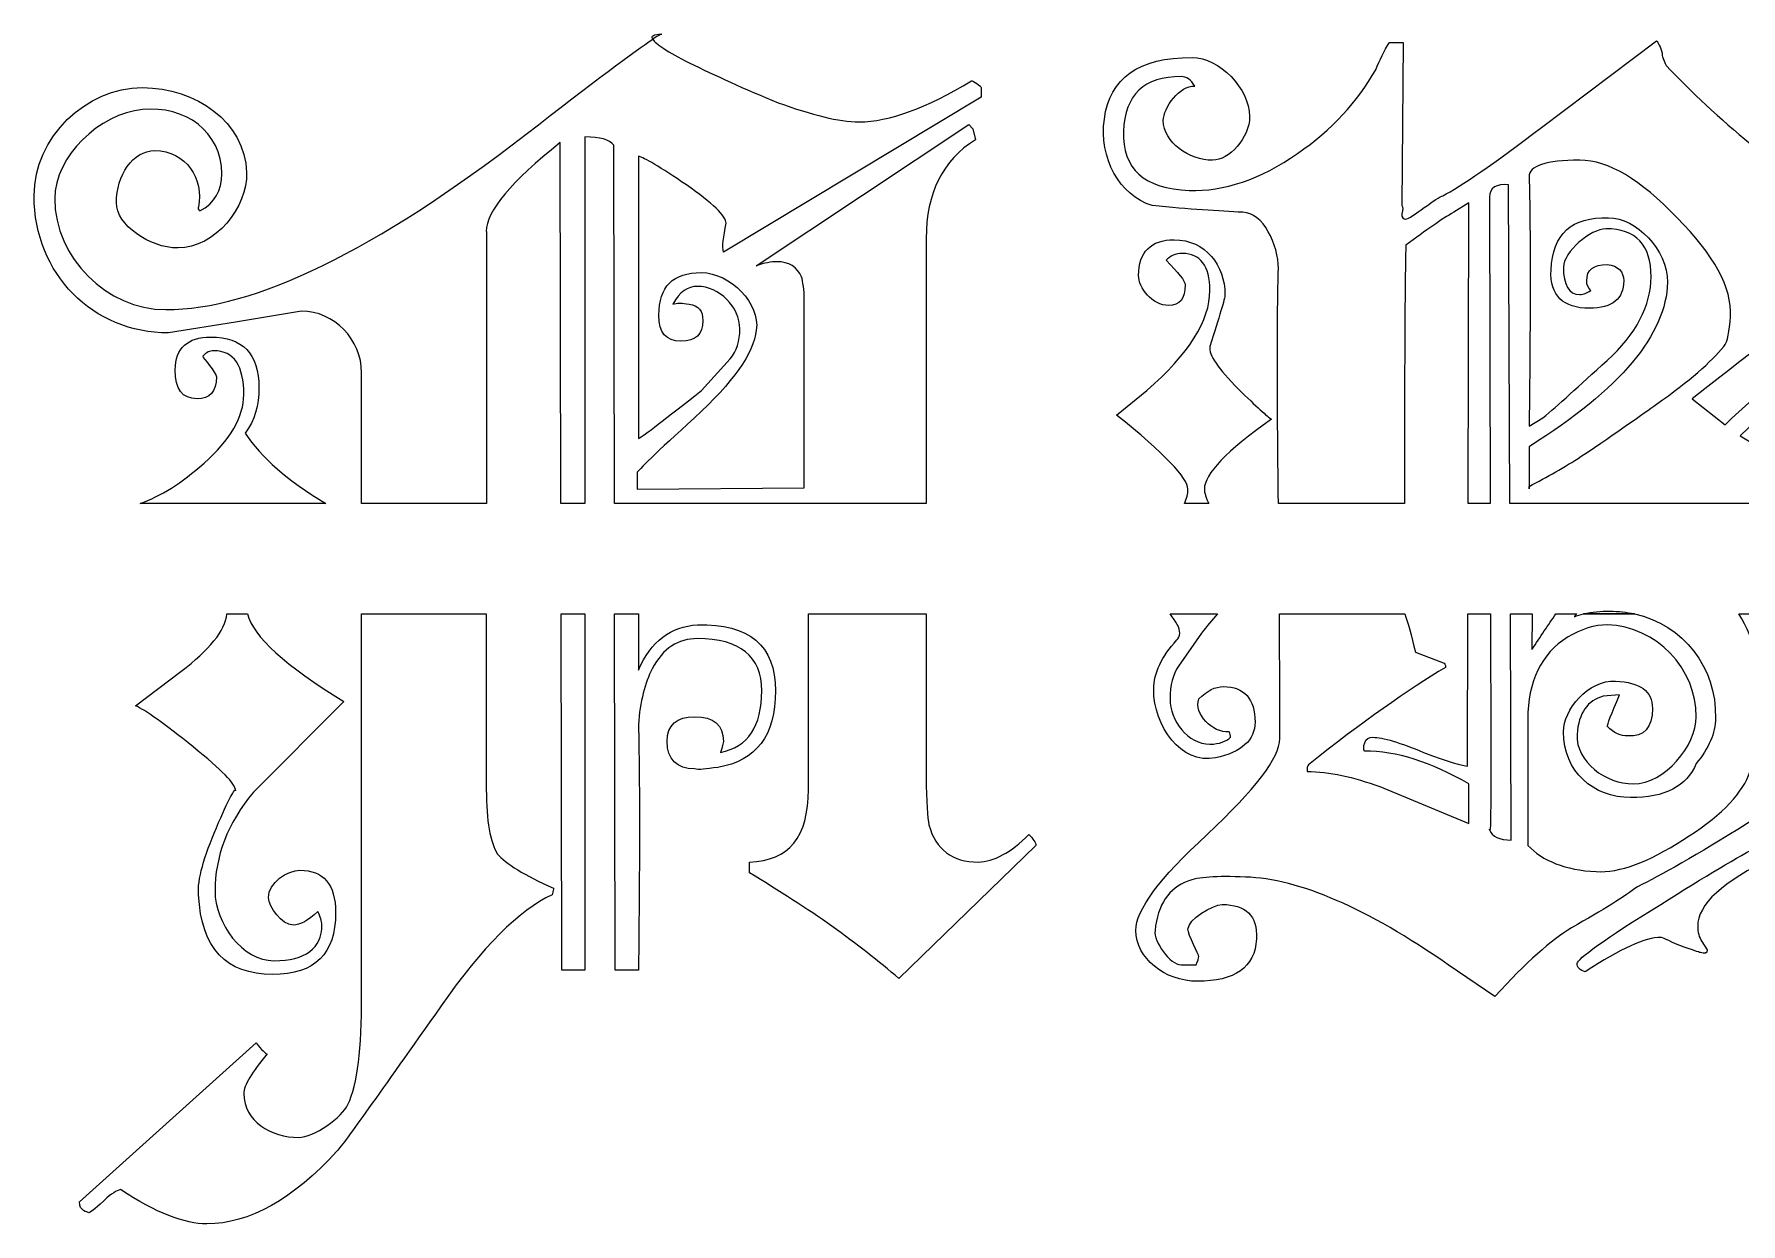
# Model space of a CAD drawing. Header units: centimetres. Extents: x -10.1 to 10.5, y -10.3 to 10.1.
# Drawn here: x -10.12 to -4.45, y 6.07 to 10.02 of the extents above; entities that cross this region are included whole.
import ezdxf

# ---------------------------------------------------------------- set-up
doc = ezdxf.new("R2010")
doc.units = ezdxf.units.CM
doc.header["$MEASUREMENT"] = 0
doc.layers.add('Layer 1', color=7, linetype='Continuous')

msp = doc.modelspace()

# ---------------------------------------------------------------- linework, layer by layer
at = {"layer": 'Layer 1'}
for points, knots in [([(-8.61817, 9.36088), (-8.61817, 9.42914), (-8.53625, 9.52471), (-8.37242, 9.65668), (-8.37242, 9.65668), (-8.37242, 9.65668), (-8.37044, 8.45756), (-8.37044, 8.45756), (-8.37044, 8.45756), (-8.37044, 8.45756), (-8.29051, 8.45757), (-8.29051, 8.45757), (-8.29051, 8.45757), (-8.29051, 8.45757), (-8.29051, 9.67491), (-8.29051, 9.67491), (-8.29051, 9.67491), (-8.24045, 9.67491), (-8.20859, 9.66581), (-8.19494, 9.6476), (-8.19494, 9.6476), (-8.19494, 9.6476), (-8.19296, 8.45758), (-8.19296, 8.45758), (-8.19296, 8.45758), (-8.19296, 8.45758), (-7.15735, 8.45759), (-7.15735, 8.45759), (-7.15735, 8.45759), (-7.15735, 8.45759), (-7.15735, 9.33815), (-7.15735, 9.33815), (-7.15735, 9.33815), (-7.15735, 9.48833), (-7.10274, 9.59755), (-6.99352, 9.66581), (-6.99352, 9.66581), (-6.99352, 9.66581), (-7.00262, 9.70222), (-7.00262, 9.70222), (-7.00262, 9.70222), (-7.00262, 9.70222), (-7.01627, 9.71587), (-7.01627, 9.71587), (-7.01627, 9.71587), (-7.01627, 9.71587), (-7.72165, 9.24713), (-7.72165, 9.24713), (-7.72165, 9.24713), (-7.69434, 9.25623), (-7.67159, 9.26078), (-7.65339, 9.26078), (-7.65339, 9.26078), (-7.61243, 9.26078), (-7.58513, 9.24258), (-7.57147, 9.21072), (-7.57147, 9.21072), (-7.56692, 9.19707), (-7.56237, 9.16066), (-7.56237, 9.14246), (-7.56237, 9.14246), (-7.56237, 9.14246), (-7.56237, 8.50992), (-7.56237, 8.50992), (-7.56237, 8.50992), (-7.56237, 8.50992), (-8.11757, 8.50537), (-8.11757, 8.50537), (-8.11757, 8.50537), (-8.11757, 8.50537), (-8.11757, 8.55995), (-8.11757, 8.55995), (-8.11757, 8.55995), (-8.11757, 8.5645), (-8.05386, 8.62821), (-7.92643, 8.74198), (-7.92643, 8.74198), (-7.79903, 8.8603), (-7.73074, 8.95587), (-7.72164, 9.03323), (-7.72164, 9.03323), (-7.70799, 9.1197), (-7.80811, 9.22437), (-7.90367, 9.22437), (-7.90367, 9.22437), (-7.99923, 9.22437), (-8.04475, 9.17886), (-8.04475, 9.08329), (-8.04475, 9.08329), (-8.04475, 9.02413), (-8.022, 8.99682), (-7.97194, 8.99682), (-7.97194, 8.99682), (-7.92188, 8.99682), (-7.89913, 9.01957), (-7.89913, 9.06508), (-7.89913, 9.06508), (-7.89913, 9.09694), (-7.91278, 9.11514), (-7.94464, 9.11969), (-7.94464, 9.11969), (-7.96739, 9.12424), (-7.9856, 9.12424), (-7.99922, 9.11969), (-7.99922, 9.11969), (-7.97647, 9.16065), (-7.94916, 9.17885), (-7.9173, 9.17885), (-7.9173, 9.17885), (-7.84449, 9.17885), (-7.77622, 9.11059), (-7.77622, 9.03777), (-7.77622, 9.03777), (-7.77622, 8.99681), (-7.78532, 8.96496), (-7.80808, 8.93765), (-7.80808, 8.93765), (-7.80808, 8.93765), (-7.90365, 8.83298), (-7.90365, 8.83298), (-7.90365, 8.83298), (-8.02652, 8.73741), (-8.09479, 8.6828), (-8.11299, 8.6737), (-8.11299, 8.6737), (-8.11299, 8.6737), (-8.113, 9.61117), (-8.113, 9.61117), (-8.113, 9.61117), (-8.0948, 9.60662), (-8.04019, 9.57476), (-7.95372, 9.5156), (-7.95372, 9.5156), (-7.86725, 9.45644), (-7.82175, 9.41093), (-7.82175, 9.38818), (-7.82175, 9.38818), (-7.83085, 9.34267), (-7.8354, 9.31082), (-7.83085, 9.29261), (-7.83085, 9.29261), (-7.83085, 9.29261), (-6.97532, 9.80685), (-6.97532, 9.80685), (-6.97532, 9.80685), (-6.97532, 9.80685), (-6.97532, 9.83871), (-6.97532, 9.83871), (-6.97532, 9.83871), (-6.97532, 9.84326), (-7.00263, 9.86146), (-7.00718, 9.86146), (-7.00718, 9.86146), (-7.15736, 9.77044), (-7.28023, 9.72493), (-7.38035, 9.72493), (-7.38035, 9.72493), (-7.44861, 9.72493), (-7.53508, 9.74768), (-7.64885, 9.78864), (-7.64885, 9.78864), (-7.76262, 9.83415), (-7.85819, 9.87966), (-7.94465, 9.92061), (-7.94465, 9.92061), (-8.0163, 9.95776), (-8.05673, 9.984), (-8.06559, 9.99948), (-8.06559, 9.99948), (-8.12353, 9.96143), (-8.26347, 9.85719), (-8.48617, 9.68396), (-8.48617, 9.68396), (-8.98676, 9.29714), (-9.38724, 9.10145), (-9.68301, 9.10145), (-9.68301, 9.10145), (-9.8787, 9.10145), (-10.05163, 9.27438), (-10.05163, 9.47007), (-10.05163, 9.47007), (-10.05163, 9.61115), (-9.90145, 9.75222), (-9.76038, 9.76587), (-9.76038, 9.76587), (-9.6193, 9.77952), (-9.49643, 9.69306), (-9.49643, 9.55198), (-9.49643, 9.55198), (-9.49643, 9.49737), (-9.51918, 9.45641), (-9.56924, 9.42911), (-9.56924, 9.42911), (-9.57379, 9.43366), (-9.57834, 9.43821), (-9.57379, 9.44276), (-9.57379, 9.44276), (-9.55559, 9.53378), (-9.61475, 9.62934), (-9.71942, 9.62934), (-9.71942, 9.62934), (-9.79223, 9.62934), (-9.84684, 9.54742), (-9.84684, 9.45641), (-9.84684, 9.45641), (-9.84684, 9.3836), (-9.73762, 9.30623), (-9.64205, 9.30623), (-9.64205, 9.30623), (-9.51918, 9.30623), (-9.40996, 9.44276), (-9.41451, 9.5565), (-9.41451, 9.5565), (-9.41906, 9.72488), (-9.58289, 9.83865), (-9.76037, 9.83865), (-9.76037, 9.83865), (-9.94695, 9.83865), (-10.11989, 9.67482), (-10.11989, 9.47913), (-10.11989, 9.47913), (-10.11989, 9.21973), (-9.9242, 9.02405), (-9.67391, 9.02405), (-9.67391, 9.02405), (-9.67391, 9.02405), (-9.45092, 9.06046), (-9.45092, 9.06046), (-9.45092, 9.06046), (-9.45092, 9.06046), (-9.23248, 9.09687), (-9.23248, 9.09687), (-9.23248, 9.09687), (-9.12326, 9.09687), (-9.03224, 9.0013), (-9.03224, 8.89208), (-9.03224, 8.89208), (-9.03224, 8.89208), (-9.03224, 8.45748), (-9.03224, 8.45748), (-9.03224, 8.45748), (-9.03224, 8.45748), (-8.61811, 8.45751), (-8.61811, 8.45751), (-8.61811, 8.45751), (-8.61811, 8.45751), (-8.61811, 9.36088), (-8.61811, 9.36088), (-8.61811, 9.36088), (-8.61811, 9.36088), (-8.61817, 9.36088), (-8.61817, 9.36088)], [0, 0, 0, 0, 0.015625, 0.015625, 0.015625, 0.015625, 0.03125, 0.03125, 0.03125, 0.03125, 0.046875, 0.046875, 0.046875, 0.046875, 0.0625, 0.0625, 0.0625, 0.0625, 0.078125, 0.078125, 0.078125, 0.078125, 0.09375, 0.09375, 0.09375, 0.09375, 0.109375, 0.109375, 0.109375, 0.109375, 0.125, 0.125, 0.125, 0.125, 0.140625, 0.140625, 0.140625, 0.140625, 0.15625, 0.15625, 0.15625, 0.15625, 0.171875, 0.171875, 0.171875, 0.171875, 0.1875, 0.1875, 0.1875, 0.1875, 0.203125, 0.203125, 0.203125, 0.203125, 0.21875, 0.21875, 0.21875, 0.21875, 0.234375, 0.234375, 0.234375, 0.234375, 0.25, 0.25, 0.25, 0.25, 0.265625, 0.265625, 0.265625, 0.265625, 0.28125, 0.28125, 0.28125, 0.28125, 0.296875, 0.296875, 0.296875, 0.296875, 0.3125, 0.3125, 0.3125, 0.3125, 0.328125, 0.328125, 0.328125, 0.328125, 0.34375, 0.34375, 0.34375, 0.34375, 0.359375, 0.359375, 0.359375, 0.359375, 0.375, 0.375, 0.375, 0.375, 0.390625, 0.390625, 0.390625, 0.390625, 0.40625, 0.40625, 0.40625, 0.40625, 0.421875, 0.421875, 0.421875, 0.421875, 0.4375, 0.4375, 0.4375, 0.4375, 0.453125, 0.453125, 0.453125, 0.453125, 0.46875, 0.46875, 0.46875, 0.46875, 0.484375, 0.484375, 0.484375, 0.484375, 0.5, 0.5, 0.5, 0.5, 0.515625, 0.515625, 0.515625, 0.515625, 0.53125, 0.53125, 0.53125, 0.53125, 0.546875, 0.546875, 0.546875, 0.546875, 0.5625, 0.5625, 0.5625, 0.5625, 0.578125, 0.578125, 0.578125, 0.578125, 0.59375, 0.59375, 0.59375, 0.59375, 0.609375, 0.609375, 0.609375, 0.609375, 0.625, 0.625, 0.625, 0.625, 0.640625, 0.640625, 0.640625, 0.640625, 0.65625, 0.65625, 0.65625, 0.65625, 0.671875, 0.671875, 0.671875, 0.671875, 0.6875, 0.6875, 0.6875, 0.6875, 0.703125, 0.703125, 0.703125, 0.703125, 0.71875, 0.71875, 0.71875, 0.71875, 0.734375, 0.734375, 0.734375, 0.734375, 0.75, 0.75, 0.75, 0.75, 0.765625, 0.765625, 0.765625, 0.765625, 0.78125, 0.78125, 0.78125, 0.78125, 0.796875, 0.796875, 0.796875, 0.796875, 0.8125, 0.8125, 0.8125, 0.8125, 0.828125, 0.828125, 0.828125, 0.828125, 0.84375, 0.84375, 0.84375, 0.84375, 0.859375, 0.859375, 0.859375, 0.859375, 0.875, 0.875, 0.875, 0.875, 0.890625, 0.890625, 0.890625, 0.890625, 0.90625, 0.90625, 0.90625, 0.90625, 0.921875, 0.921875, 0.921875, 0.921875, 0.9375, 0.9375, 0.9375, 0.9375, 0.953125, 0.953125, 0.953125, 0.953125, 0.96875, 0.96875, 0.96875, 0.96875, 1, 1, 1, 1]), ([(-8.06561, 9.9995), (-8.04897, 10.01043), (-8.0387, 10.0162), (-8.03566, 10.0162), (-8.03566, 10.0162), (-8.06222, 10.0162), (-8.07193, 10.01059), (-8.06561, 9.9995)], [0, 0, 0, 0, 0.3333333, 0.3333333, 0.3333333, 0.3333333, 1, 1, 1, 1]), ([(-5.56461, 9.3154), (-5.49635, 9.36546), (-5.44629, 9.40187), (-5.40533, 9.42462), (-5.40533, 9.42462), (-5.40533, 9.42462), (-5.35527, 9.45648), (-5.35527, 9.45648), (-5.35527, 9.45648), (-5.35527, 9.45648), (-5.3577, 8.4576), (-5.3577, 8.4576), (-5.3577, 8.4576), (-5.3577, 8.4576), (-5.2845, 8.45759), (-5.2845, 8.45759), (-5.2845, 8.45759), (-5.2845, 8.45759), (-5.28701, 9.47467), (-5.28701, 9.47467), (-5.28701, 9.47467), (-5.28701, 9.50653), (-5.26426, 9.52018), (-5.2233, 9.51563), (-5.2233, 9.51563), (-5.2233, 9.51563), (-5.21888, 8.45759), (-5.21888, 8.45759), (-5.21888, 8.45759), (-5.21888, 8.45759), (-4.10901, 8.45759), (-4.10901, 8.45759), (-4.10901, 8.45759), (-4.13878, 8.4859), (-4.17315, 8.51384), (-4.21304, 8.54178), (-4.21304, 8.54178), (-4.22214, 8.54633), (-4.30406, 8.59184), (-4.45423, 8.68286), (-4.45423, 8.68286), (-4.45423, 8.68286), (-4.34956, 8.78298), (-4.34956, 8.78298), (-4.34956, 8.78298), (-4.3086, 8.82394), (-4.27675, 8.84669), (-4.24489, 8.84669), (-4.24489, 8.84669), (-4.14477, 8.84669), (-4.09471, 8.81483), (-4.09471, 8.74657), (-4.09471, 8.74657), (-4.09471, 8.69651), (-4.10381, 8.67376), (-4.12657, 8.67376), (-4.12657, 8.67376), (-4.15388, 8.70107), (-4.17208, 8.71927), (-4.18573, 8.72382), (-4.18573, 8.72382), (-4.22214, 8.72382), (-4.24034, 8.70562), (-4.24489, 8.66466), (-4.24489, 8.66466), (-4.24944, 8.6146), (-4.22669, 8.5873), (-4.16753, 8.58274), (-4.16753, 8.58274), (-4.09472, 8.58274), (-4.031, 8.651), (-4.03556, 8.72382), (-4.03556, 8.72382), (-4.04011, 8.81939), (-4.09927, 8.87855), (-4.20849, 8.8922), (-4.20849, 8.8922), (-4.15843, 8.94226), (-4.12202, 8.96956), (-4.10382, 8.96956), (-4.10382, 8.96956), (-4.10382, 8.96956), (-3.99915, 8.96956), (-3.99915, 8.96956), (-3.99915, 8.96956), (-3.99915, 9.02872), (-3.9946, 9.06513), (-3.9855, 9.08333), (-3.9855, 9.08333), (-3.9855, 9.08333), (-3.93999, 9.1698), (-3.93999, 9.1698), (-3.93999, 9.1698), (-4.07196, 9.10154), (-4.25855, 8.95136), (-4.50427, 8.71927), (-4.50427, 8.71927), (-4.50427, 8.71927), (-4.61349, 8.80574), (-4.61349, 8.80574), (-4.61349, 8.80574), (-4.16298, 9.15615), (-3.93999, 9.33364), (-3.93544, 9.33819), (-3.93544, 9.33819), (-3.94909, 9.36094), (-3.96275, 9.37915), (-3.97185, 9.3837), (-3.97185, 9.3837), (-4.01736, 9.3928), (-4.05377, 9.39735), (-4.07652, 9.39735), (-4.07652, 9.39735), (-4.32682, 9.56573), (-4.5316, 9.73411), (-4.69996, 9.91159), (-4.69996, 9.91159), (-4.70906, 9.92979), (-4.71361, 9.94345), (-4.71361, 9.95255), (-4.71361, 9.95255), (-4.71816, 9.9753), (-4.72726, 9.98896), (-4.73181, 9.99351), (-4.73181, 9.99351), (-4.73181, 9.99351), (-5.11408, 9.70677), (-5.11408, 9.70677), (-5.11408, 9.70677), (-5.27336, 9.5839), (-5.38258, 9.51108), (-5.44174, 9.47923), (-5.44174, 9.47923), (-5.45539, 9.47923), (-5.55096, 9.40187), (-5.56461, 9.40187), (-5.56461, 9.40187), (-5.57371, 9.40187), (-5.57826, 9.40642), (-5.57826, 9.42007), (-5.57826, 9.42007), (-5.57371, 9.43372), (-5.57371, 9.44282), (-5.57826, 9.44738), (-5.57826, 9.44738), (-5.57826, 9.44738), (-5.57371, 9.98893), (-5.57371, 9.98893), (-5.57371, 9.98893), (-5.57371, 9.98893), (-5.61922, 9.98892), (-5.61922, 9.98892), (-5.61922, 9.98892), (-5.63742, 9.96161), (-5.65108, 9.92976), (-5.66473, 9.8979), (-5.66473, 9.8979), (-5.72389, 9.79323), (-5.81036, 9.69766), (-5.92413, 9.6203), (-5.92413, 9.6203), (-6.047, 9.53383), (-6.16988, 9.49288), (-6.28365, 9.49743), (-6.28365, 9.49743), (-6.43383, 9.50198), (-6.50664, 9.57024), (-6.50209, 9.69312), (-6.50209, 9.69312), (-6.49754, 9.816), (-6.43383, 9.87515), (-6.31095, 9.87515), (-6.31095, 9.87515), (-6.29275, 9.87515), (-6.27909, 9.86605), (-6.26544, 9.84329), (-6.26544, 9.84329), (-6.3155, 9.84784), (-6.37011, 9.77048), (-6.37011, 9.72952), (-6.37011, 9.72952), (-6.37011, 9.65671), (-6.28364, 9.59755), (-6.20628, 9.59755), (-6.20628, 9.59755), (-6.15167, 9.59755), (-6.08341, 9.67036), (-6.08341, 9.74318), (-6.08341, 9.74318), (-6.08341, 9.83417), (-6.18353, 9.93887), (-6.27455, 9.93887), (-6.27455, 9.93887), (-6.45203, 9.93887), (-6.5476, 9.87061), (-6.5658, 9.73408), (-6.5658, 9.73408), (-6.584, 9.60666), (-6.51574, 9.47923), (-6.40652, 9.44738), (-6.40652, 9.44738), (-6.28365, 9.43373), (-6.18353, 9.42918), (-6.10616, 9.42463), (-6.10616, 9.42463), (-6.0379, 9.42463), (-5.98784, 9.31541), (-5.98784, 9.23805), (-5.98784, 9.23805), (-5.99236, 9.08819), (-5.99239, 8.82951), (-5.98787, 8.45758), (-5.98787, 8.45758), (-5.98787, 8.45758), (-5.56914, 8.45757), (-5.56914, 8.45757), (-5.56914, 8.45757), (-5.56895, 8.87992), (-5.56821, 9.16776), (-5.56461, 9.3154)], [0, 0, 0, 0, 0.0178571, 0.0178571, 0.0178571, 0.0178571, 0.0357143, 0.0357143, 0.0357143, 0.0357143, 0.0535714, 0.0535714, 0.0535714, 0.0535714, 0.0714286, 0.0714286, 0.0714286, 0.0714286, 0.0892857, 0.0892857, 0.0892857, 0.0892857, 0.1071429, 0.1071429, 0.1071429, 0.1071429, 0.125, 0.125, 0.125, 0.125, 0.1428571, 0.1428571, 0.1428571, 0.1428571, 0.1607143, 0.1607143, 0.1607143, 0.1607143, 0.1785714, 0.1785714, 0.1785714, 0.1785714, 0.1964286, 0.1964286, 0.1964286, 0.1964286, 0.2142857, 0.2142857, 0.2142857, 0.2142857, 0.2321429, 0.2321429, 0.2321429, 0.2321429, 0.25, 0.25, 0.25, 0.25, 0.2678571, 0.2678571, 0.2678571, 0.2678571, 0.2857143, 0.2857143, 0.2857143, 0.2857143, 0.3035714, 0.3035714, 0.3035714, 0.3035714, 0.3214286, 0.3214286, 0.3214286, 0.3214286, 0.3392857, 0.3392857, 0.3392857, 0.3392857, 0.3571429, 0.3571429, 0.3571429, 0.3571429, 0.375, 0.375, 0.375, 0.375, 0.3928571, 0.3928571, 0.3928571, 0.3928571, 0.4107143, 0.4107143, 0.4107143, 0.4107143, 0.4285714, 0.4285714, 0.4285714, 0.4285714, 0.4464286, 0.4464286, 0.4464286, 0.4464286, 0.4642857, 0.4642857, 0.4642857, 0.4642857, 0.4821429, 0.4821429, 0.4821429, 0.4821429, 0.5, 0.5, 0.5, 0.5, 0.5178571, 0.5178571, 0.5178571, 0.5178571, 0.5357143, 0.5357143, 0.5357143, 0.5357143, 0.5535714, 0.5535714, 0.5535714, 0.5535714, 0.5714286, 0.5714286, 0.5714286, 0.5714286, 0.5892857, 0.5892857, 0.5892857, 0.5892857, 0.6071429, 0.6071429, 0.6071429, 0.6071429, 0.625, 0.625, 0.625, 0.625, 0.6428571, 0.6428571, 0.6428571, 0.6428571, 0.6607143, 0.6607143, 0.6607143, 0.6607143, 0.6785714, 0.6785714, 0.6785714, 0.6785714, 0.6964286, 0.6964286, 0.6964286, 0.6964286, 0.7142857, 0.7142857, 0.7142857, 0.7142857, 0.7321429, 0.7321429, 0.7321429, 0.7321429, 0.75, 0.75, 0.75, 0.75, 0.7678571, 0.7678571, 0.7678571, 0.7678571, 0.7857143, 0.7857143, 0.7857143, 0.7857143, 0.8035714, 0.8035714, 0.8035714, 0.8035714, 0.8214286, 0.8214286, 0.8214286, 0.8214286, 0.8392857, 0.8392857, 0.8392857, 0.8392857, 0.8571429, 0.8571429, 0.8571429, 0.8571429, 0.875, 0.875, 0.875, 0.875, 0.8928571, 0.8928571, 0.8928571, 0.8928571, 0.9107143, 0.9107143, 0.9107143, 0.9107143, 0.9285714, 0.9285714, 0.9285714, 0.9285714, 0.9464286, 0.9464286, 0.9464286, 0.9464286, 0.9642857, 0.9642857, 0.9642857, 0.9642857, 1, 1, 1, 1]), ([(-5.15504, 8.51445), (-5.15504, 8.53128), (-5.15504, 8.57562), (-5.15504, 8.64642), (-5.15504, 8.64642), (-4.85016, 8.83756), (-4.69996, 9.01959), (-4.69541, 9.19252), (-4.69541, 9.19252), (-4.69541, 9.30174), (-4.80008, 9.40641), (-4.8911, 9.40641), (-4.8911, 9.40641), (-5.01397, 9.41096), (-5.07768, 9.3518), (-5.08224, 9.23348), (-5.08224, 9.23348), (-5.08679, 9.14701), (-5.04128, 9.10606), (-4.95482, 9.10606), (-4.95482, 9.10606), (-4.87746, 9.10606), (-4.84105, 9.13792), (-4.84105, 9.19708), (-4.84105, 9.19708), (-4.84105, 9.22894), (-4.85925, 9.24714), (-4.89566, 9.25166), (-4.89566, 9.25166), (-4.94117, 9.25166), (-4.96392, 9.23346), (-4.96392, 9.19708), (-4.96392, 9.19708), (-4.96392, 9.18343), (-4.95937, 9.17433), (-4.95027, 9.16522), (-4.95027, 9.16522), (-4.96392, 9.15612), (-4.97302, 9.15157), (-4.98668, 9.15157), (-4.98668, 9.15157), (-5.02309, 9.15157), (-5.04129, 9.18343), (-5.04129, 9.24259), (-5.04129, 9.24259), (-5.04129, 9.29265), (-4.95027, 9.37001), (-4.90021, 9.37001), (-4.90021, 9.37001), (-4.80009, 9.37001), (-4.75003, 9.3154), (-4.75003, 9.21073), (-4.75003, 9.21073), (-4.75003, 9.11516), (-4.80009, 9.01959), (-4.89566, 8.93313), (-4.89566, 8.93313), (-4.99123, 8.84667), (-5.05949, 8.78295), (-5.10955, 8.74199), (-5.10955, 8.74199), (-5.10955, 8.74199), (-5.15506, 8.71468), (-5.15506, 8.71468), (-5.15506, 8.71468), (-5.15051, 9.1015), (-5.15051, 9.37452), (-5.15506, 9.54291), (-5.15506, 9.54291), (-5.15506, 9.57932), (-5.10045, 9.59752), (-4.98668, 9.59752), (-4.98668, 9.59752), (-4.89111, 9.59752), (-4.78644, 9.53381), (-4.66357, 9.40638), (-4.66357, 9.40638), (-4.5407, 9.28351), (-4.48154, 9.17429), (-4.48609, 9.07872), (-4.48609, 9.07872), (-4.49064, 9.02866), (-4.49519, 8.9968), (-4.50884, 8.9786), (-4.50884, 8.9786), (-4.5498, 8.92854), (-4.62261, 8.86483), (-4.73183, 8.78746), (-4.73183, 8.78746), (-4.77734, 8.7556), (-4.85925, 8.69644), (-4.98213, 8.61453), (-4.98213, 8.61453), (-5.03671, 8.57816), (-5.09588, 8.54631), (-5.15504, 8.51445), (-5.15504, 8.51445), (-5.15504, 8.50932), (-5.15504, 8.50672), (-5.15504, 8.50672), (-5.15504, 8.50672), (-5.15504, 8.50672), (-5.15504, 8.50932), (-5.15504, 8.51445)], [0, 0, 0, 0, 0.037037, 0.037037, 0.037037, 0.037037, 0.0740741, 0.0740741, 0.0740741, 0.0740741, 0.1111111, 0.1111111, 0.1111111, 0.1111111, 0.1481481, 0.1481481, 0.1481481, 0.1481481, 0.1851852, 0.1851852, 0.1851852, 0.1851852, 0.2222222, 0.2222222, 0.2222222, 0.2222222, 0.2592593, 0.2592593, 0.2592593, 0.2592593, 0.2962963, 0.2962963, 0.2962963, 0.2962963, 0.3333333, 0.3333333, 0.3333333, 0.3333333, 0.3703704, 0.3703704, 0.3703704, 0.3703704, 0.4074074, 0.4074074, 0.4074074, 0.4074074, 0.4444444, 0.4444444, 0.4444444, 0.4444444, 0.4814815, 0.4814815, 0.4814815, 0.4814815, 0.5185185, 0.5185185, 0.5185185, 0.5185185, 0.5555556, 0.5555556, 0.5555556, 0.5555556, 0.5925926, 0.5925926, 0.5925926, 0.5925926, 0.6296296, 0.6296296, 0.6296296, 0.6296296, 0.6666667, 0.6666667, 0.6666667, 0.6666667, 0.7037037, 0.7037037, 0.7037037, 0.7037037, 0.7407407, 0.7407407, 0.7407407, 0.7407407, 0.7777778, 0.7777778, 0.7777778, 0.7777778, 0.8148148, 0.8148148, 0.8148148, 0.8148148, 0.8518519, 0.8518519, 0.8518519, 0.8518519, 0.8888889, 0.8888889, 0.8888889, 0.8888889, 0.9259259, 0.9259259, 0.9259259, 0.9259259, 1, 1, 1, 1]), ([(-6.23358, 8.50535), (-6.23358, 8.55541), (-6.16077, 8.63275), (-6.01059, 8.73742), (-6.01059, 8.73742), (-6.02424, 8.74652), (-6.06065, 8.77838), (-6.11981, 8.83754), (-6.11981, 8.83754), (-6.18807, 8.9058), (-6.21993, 8.95131), (-6.21538, 8.97862), (-6.21538, 8.97862), (-6.18352, 9.07874), (-6.16532, 9.1379), (-6.16532, 9.15155), (-6.16532, 9.15155), (-6.16532, 9.24712), (-6.22903, 9.33358), (-6.3337, 9.33358), (-6.3337, 9.33358), (-6.41106, 9.33358), (-6.45202, 9.29262), (-6.45202, 9.21526), (-6.45202, 9.21526), (-6.45202, 9.1743), (-6.40651, 9.11514), (-6.3519, 9.11514), (-6.3519, 9.11514), (-6.31549, 9.11514), (-6.29729, 9.13789), (-6.29729, 9.1834), (-6.29729, 9.1834), (-6.29729, 9.19705), (-6.32004, 9.22436), (-6.361, 9.26532), (-6.361, 9.26532), (-6.34735, 9.27897), (-6.32914, 9.28807), (-6.30642, 9.28807), (-6.30642, 9.28807), (-6.24726, 9.28807), (-6.2154, 9.24711), (-6.2154, 9.1652), (-6.2154, 9.1652), (-6.2154, 9.06508), (-6.28366, 8.95586), (-6.42474, 8.83299), (-6.42474, 8.83299), (-6.42474, 8.83299), (-6.52486, 8.75107), (-6.52486, 8.75107), (-6.52486, 8.75107), (-6.36558, 8.62365), (-6.28822, 8.54173), (-6.28822, 8.50532), (-6.28822, 8.50532), (-6.28822, 8.48992), (-6.29219, 8.47397), (-6.29965, 8.45754), (-6.29965, 8.45754), (-6.29965, 8.45754), (-6.21919, 8.45754), (-6.21919, 8.45754), (-6.21919, 8.45754), (-6.22858, 8.47693), (-6.23358, 8.49294), (-6.23358, 8.50535)], [0, 0, 0, 0, 0.0555556, 0.0555556, 0.0555556, 0.0555556, 0.1111111, 0.1111111, 0.1111111, 0.1111111, 0.1666667, 0.1666667, 0.1666667, 0.1666667, 0.2222222, 0.2222222, 0.2222222, 0.2222222, 0.2777778, 0.2777778, 0.2777778, 0.2777778, 0.3333333, 0.3333333, 0.3333333, 0.3333333, 0.3888889, 0.3888889, 0.3888889, 0.3888889, 0.4444444, 0.4444444, 0.4444444, 0.4444444, 0.5, 0.5, 0.5, 0.5, 0.5555556, 0.5555556, 0.5555556, 0.5555556, 0.6111111, 0.6111111, 0.6111111, 0.6111111, 0.6666667, 0.6666667, 0.6666667, 0.6666667, 0.7222222, 0.7222222, 0.7222222, 0.7222222, 0.7777778, 0.7777778, 0.7777778, 0.7777778, 0.8333333, 0.8333333, 0.8333333, 0.8333333, 0.8888889, 0.8888889, 0.8888889, 0.8888889, 1, 1, 1, 1]), ([(-9.41909, 8.69193), (-9.38723, 8.73289), (-9.37358, 8.78295), (-9.37358, 8.84211), (-9.37358, 8.84211), (-9.37358, 8.95588), (-9.42819, 9.01049), (-9.53286, 9.01049), (-9.53286, 9.01049), (-9.61022, 9.01049), (-9.65118, 8.97408), (-9.65118, 8.90127), (-9.65118, 8.90127), (-9.65118, 8.83756), (-9.62843, 8.8057), (-9.57837, 8.8057), (-9.57837, 8.8057), (-9.53741, 8.8057), (-9.51466, 8.82845), (-9.51466, 8.87851), (-9.51466, 8.87851), (-9.51466, 8.89216), (-9.56017, 8.94222), (-9.56017, 8.94677), (-9.56017, 8.94677), (-9.54652, 8.96042), (-9.53742, 8.96497), (-9.52376, 8.96497), (-9.52376, 8.96497), (-9.4555, 8.96497), (-9.42364, 8.91491), (-9.42364, 8.81934), (-9.42364, 8.81934), (-9.42364, 8.74653), (-9.46915, 8.66916), (-9.55561, 8.5918), (-9.55561, 8.5918), (-9.62967, 8.52555), (-9.70034, 8.48279), (-9.76773, 8.45755), (-9.76773, 8.45755), (-9.76773, 8.45755), (-9.15133, 8.45757), (-9.15133, 8.45757), (-9.15133, 8.45757), (-9.27836, 8.53424), (-9.36667, 8.61129), (-9.41909, 8.69193)], [0, 0, 0, 0, 0.0769231, 0.0769231, 0.0769231, 0.0769231, 0.1538462, 0.1538462, 0.1538462, 0.1538462, 0.2307692, 0.2307692, 0.2307692, 0.2307692, 0.3076923, 0.3076923, 0.3076923, 0.3076923, 0.3846154, 0.3846154, 0.3846154, 0.3846154, 0.4615385, 0.4615385, 0.4615385, 0.4615385, 0.5384615, 0.5384615, 0.5384615, 0.5384615, 0.6153846, 0.6153846, 0.6153846, 0.6153846, 0.6923077, 0.6923077, 0.6923077, 0.6923077, 0.7692308, 0.7692308, 0.7692308, 0.7692308, 0.8461538, 0.8461538, 0.8461538, 0.8461538, 1, 1, 1, 1]), ([(-9.03227, 6.82157), (-9.03227, 6.64864), (-9.04592, 6.53032), (-9.07778, 6.46205), (-9.07778, 6.46205), (-9.09598, 6.42109), (-9.19155, 6.35283), (-9.24161, 6.35283), (-9.24161, 6.35283), (-9.33263, 6.35283), (-9.42364, 6.40744), (-9.42364, 6.49846), (-9.42364, 6.49846), (-9.42364, 6.52577), (-9.39633, 6.57127), (-9.34628, 6.63043), (-9.34628, 6.63043), (-9.35083, 6.63043), (-9.36448, 6.64408), (-9.38269, 6.66684), (-9.38269, 6.66684), (-9.38269, 6.66684), (-9.96975, 6.13897), (-9.96975, 6.13897), (-9.96975, 6.13897), (-9.96975, 6.10711), (-9.94244, 6.10711), (-9.93789, 6.10256), (-9.93789, 6.10256), (-9.92879, 6.10711), (-9.91058, 6.12076), (-9.87873, 6.15262), (-9.87873, 6.15262), (-9.85598, 6.17082), (-9.83777, 6.17993), (-9.83322, 6.17993), (-9.83322, 6.17993), (-9.7149, 6.10257), (-9.61936, 6.06616), (-9.54654, 6.06616), (-9.54654, 6.06616), (-9.40546, 6.06616), (-9.25984, 6.14808), (-9.11421, 6.30735), (-9.11421, 6.30735), (-9.0869, 6.33921), (-8.97313, 6.49849), (-8.76835, 6.78971), (-8.76835, 6.78971), (-8.63182, 6.9854), (-8.50895, 7.10827), (-8.39973, 7.15833), (-8.39973, 7.15833), (-8.39518, 7.17198), (-8.39518, 7.17653), (-8.39518, 7.18108), (-8.39518, 7.18108), (-8.49075, 7.22204), (-8.55446, 7.263), (-8.58176, 7.29485), (-8.58176, 7.29485), (-8.60451, 7.33126), (-8.61817, 7.40407), (-8.61817, 7.50874), (-8.61817, 7.50874), (-8.61817, 7.50874), (-8.61817, 8.09125), (-8.61817, 8.09125), (-8.61817, 8.09125), (-8.61817, 8.09125), (-9.03227, 8.09125), (-9.03227, 8.09125), (-9.03227, 8.09125), (-9.03227, 8.09125), (-9.03227, 6.82157), (-9.03227, 6.82157)], [0, 0, 0, 0, 0.05, 0.05, 0.05, 0.05, 0.1, 0.1, 0.1, 0.1, 0.15, 0.15, 0.15, 0.15, 0.2, 0.2, 0.2, 0.2, 0.25, 0.25, 0.25, 0.25, 0.3, 0.3, 0.3, 0.3, 0.35, 0.35, 0.35, 0.35, 0.4, 0.4, 0.4, 0.4, 0.45, 0.45, 0.45, 0.45, 0.5, 0.5, 0.5, 0.5, 0.55, 0.55, 0.55, 0.55, 0.6, 0.6, 0.6, 0.6, 0.65, 0.65, 0.65, 0.65, 0.7, 0.7, 0.7, 0.7, 0.75, 0.75, 0.75, 0.75, 0.8, 0.8, 0.8, 0.8, 0.85, 0.85, 0.85, 0.85, 0.9, 0.9, 0.9, 0.9, 1, 1, 1, 1]), ([(-9.63298, 7.90009), (-9.63298, 7.90009), (-9.78316, 7.78632), (-9.78316, 7.78632), (-9.78316, 7.78632), (-9.7513, 7.77267), (-9.68759, 7.72716), (-9.59202, 7.64979), (-9.59202, 7.64979), (-9.49645, 7.57243), (-9.45094, 7.52692), (-9.45094, 7.50416), (-9.45094, 7.50416), (-9.45094, 7.51781), (-9.47369, 7.47685), (-9.51465, 7.38129), (-9.51465, 7.38129), (-9.55561, 7.28572), (-9.57836, 7.20836), (-9.57381, 7.1583), (-9.57381, 7.1583), (-9.56471, 6.98082), (-9.48279, 6.89435), (-9.32806, 6.89435), (-9.32806, 6.89435), (-9.18698, 6.89435), (-9.11872, 6.96261), (-9.11872, 7.09914), (-9.11872, 7.09914), (-9.11872, 7.19471), (-9.15968, 7.24022), (-9.23704, 7.24022), (-9.23704, 7.24022), (-9.278, 7.24022), (-9.34171, 7.19926), (-9.34171, 7.1492), (-9.34171, 7.1492), (-9.34171, 7.11734), (-9.2962, 7.05818), (-9.25979, 7.05818), (-9.25979, 7.05818), (-9.23704, 7.05818), (-9.20973, 7.07183), (-9.17787, 7.10369), (-9.17787, 7.10369), (-9.16877, 7.08549), (-9.16422, 7.07183), (-9.16422, 7.05818), (-9.16422, 7.05818), (-9.16422, 6.98082), (-9.21883, 6.93986), (-9.3235, 6.93986), (-9.3235, 6.93986), (-9.42817, 6.93986), (-9.51919, 7.06273), (-9.51919, 7.17193), (-9.51919, 7.17193), (-9.51919, 7.2857), (-9.47823, 7.39492), (-9.39177, 7.49959), (-9.39177, 7.49959), (-9.39177, 7.49959), (-9.09141, 7.79995), (-9.09141, 7.79995), (-9.09141, 7.79995), (-9.28509, 7.91944), (-9.39261, 8.01649), (-9.41126, 8.0912), (-9.41126, 8.0912), (-9.41126, 8.0912), (-9.47965, 8.0912), (-9.47965, 8.0912), (-9.47965, 8.0912), (-9.48669, 8.03526), (-9.53622, 7.97163), (-9.63298, 7.90009)], [0, 0, 0, 0, 0.05, 0.05, 0.05, 0.05, 0.1, 0.1, 0.1, 0.1, 0.15, 0.15, 0.15, 0.15, 0.2, 0.2, 0.2, 0.2, 0.25, 0.25, 0.25, 0.25, 0.3, 0.3, 0.3, 0.3, 0.35, 0.35, 0.35, 0.35, 0.4, 0.4, 0.4, 0.4, 0.45, 0.45, 0.45, 0.45, 0.5, 0.5, 0.5, 0.5, 0.55, 0.55, 0.55, 0.55, 0.6, 0.6, 0.6, 0.6, 0.65, 0.65, 0.65, 0.65, 0.7, 0.7, 0.7, 0.7, 0.75, 0.75, 0.75, 0.75, 0.8, 0.8, 0.8, 0.8, 0.85, 0.85, 0.85, 0.85, 0.9, 0.9, 0.9, 0.9, 1, 1, 1, 1]), ([(-8.36787, 6.90803), (-8.36787, 6.90803), (-8.29051, 6.90803), (-8.29051, 6.90803), (-8.29051, 6.90803), (-8.29051, 6.90803), (-8.29051, 8.09125), (-8.29051, 8.09125), (-8.29051, 8.09125), (-8.29051, 8.09125), (-8.36983, 8.09125), (-8.36983, 8.09125), (-8.36983, 8.09125), (-8.36983, 8.09125), (-8.36787, 6.90803), (-8.36787, 6.90803)], [0, 0, 0, 0, 0.2, 0.2, 0.2, 0.2, 0.4, 0.4, 0.4, 0.4, 0.6, 0.6, 0.6, 0.6, 1, 1, 1, 1]), ([(-8.19039, 6.90803), (-8.19039, 6.90803), (-8.11302, 6.90803), (-8.11302, 6.90803), (-8.11302, 6.90803), (-8.10847, 7.2721), (-8.10847, 7.54515), (-8.11302, 7.7226), (-8.11302, 7.7226), (-8.10847, 7.79996), (-8.09027, 7.86368), (-8.06751, 7.90918), (-8.06751, 7.90918), (-8.0311, 7.97744), (-7.98104, 8.0093), (-7.91733, 8.0093), (-7.91733, 8.0093), (-7.77625, 8.0093), (-7.70344, 7.95014), (-7.70344, 7.83637), (-7.70344, 7.83637), (-7.70344, 7.71805), (-7.74895, 7.64979), (-7.83997, 7.63158), (-7.83997, 7.63158), (-7.83542, 7.64978), (-7.83087, 7.66344), (-7.83087, 7.66799), (-7.83087, 7.66799), (-7.83087, 7.72257), (-7.86273, 7.74991), (-7.92644, 7.74991), (-7.92644, 7.74991), (-7.9856, 7.74991), (-8.01746, 7.7226), (-8.01746, 7.66799), (-8.01746, 7.66799), (-8.01746, 7.60883), (-7.9856, 7.57697), (-7.92644, 7.57697), (-7.92644, 7.57697), (-7.91279, 7.57242), (-7.89003, 7.57697), (-7.84908, 7.58152), (-7.84908, 7.58152), (-7.72166, 7.60427), (-7.65794, 7.68619), (-7.65794, 7.83637), (-7.65794, 7.83637), (-7.65794, 7.98655), (-7.74441, 8.05936), (-7.91734, 8.05481), (-7.91734, 8.05481), (-8.00381, 8.05026), (-8.07207, 8.0002), (-8.11303, 7.90463), (-8.11303, 7.90463), (-8.11303, 7.90463), (-8.11303, 8.09121), (-8.11303, 8.09121), (-8.11303, 8.09121), (-8.11303, 8.09121), (-8.19235, 8.09122), (-8.19235, 8.09122), (-8.19235, 8.09122), (-8.19235, 8.09122), (-8.19039, 6.90803), (-8.19039, 6.90803)], [0, 0, 0, 0, 0.0555556, 0.0555556, 0.0555556, 0.0555556, 0.1111111, 0.1111111, 0.1111111, 0.1111111, 0.1666667, 0.1666667, 0.1666667, 0.1666667, 0.2222222, 0.2222222, 0.2222222, 0.2222222, 0.2777778, 0.2777778, 0.2777778, 0.2777778, 0.3333333, 0.3333333, 0.3333333, 0.3333333, 0.3888889, 0.3888889, 0.3888889, 0.3888889, 0.4444444, 0.4444444, 0.4444444, 0.4444444, 0.5, 0.5, 0.5, 0.5, 0.5555556, 0.5555556, 0.5555556, 0.5555556, 0.6111111, 0.6111111, 0.6111111, 0.6111111, 0.6666667, 0.6666667, 0.6666667, 0.6666667, 0.7222222, 0.7222222, 0.7222222, 0.7222222, 0.7777778, 0.7777778, 0.7777778, 0.7777778, 0.8333333, 0.8333333, 0.8333333, 0.8333333, 0.8888889, 0.8888889, 0.8888889, 0.8888889, 1, 1, 1, 1]), ([(-7.54875, 7.50874), (-7.54875, 7.34946), (-7.61246, 7.2721), (-7.74444, 7.26755), (-7.74444, 7.26755), (-7.74444, 7.26755), (-7.74444, 7.23114), (-7.74444, 7.23114), (-7.74444, 7.23114), (-7.54423, 7.11282), (-7.38037, 6.9945), (-7.2484, 6.88073), (-7.2484, 6.88073), (-7.2484, 6.88073), (-6.79332, 7.32216), (-6.79332, 7.32216), (-6.79332, 7.32216), (-6.79332, 7.33126), (-6.80242, 7.34491), (-6.81607, 7.35857), (-6.81607, 7.35857), (-6.87523, 7.29941), (-6.93439, 7.26758), (-6.98445, 7.26758), (-6.98445, 7.26758), (-7.07092, 7.26758), (-7.12553, 7.30854), (-7.14828, 7.39045), (-7.14828, 7.39045), (-7.15283, 7.4132), (-7.15738, 7.46781), (-7.15738, 7.54973), (-7.15738, 7.54973), (-7.15738, 7.54973), (-7.15738, 8.09128), (-7.15738, 8.09128), (-7.15738, 8.09128), (-7.15738, 8.09128), (-7.54875, 8.09128), (-7.54875, 8.09128), (-7.54875, 8.09128), (-7.54875, 8.09128), (-7.54875, 7.50874), (-7.54875, 7.50874)], [0, 0, 0, 0, 0.0833333, 0.0833333, 0.0833333, 0.0833333, 0.1666667, 0.1666667, 0.1666667, 0.1666667, 0.25, 0.25, 0.25, 0.25, 0.3333333, 0.3333333, 0.3333333, 0.3333333, 0.4166667, 0.4166667, 0.4166667, 0.4166667, 0.5, 0.5, 0.5, 0.5, 0.5833333, 0.5833333, 0.5833333, 0.5833333, 0.6666667, 0.6666667, 0.6666667, 0.6666667, 0.75, 0.75, 0.75, 0.75, 0.8333333, 0.8333333, 0.8333333, 0.8333333, 1, 1, 1, 1]), ([(-4.37687, 7.79542), (-4.37687, 7.71806), (-4.39507, 7.63614), (-4.42693, 7.55423), (-4.42693, 7.55423), (-4.45424, 7.48597), (-4.52705, 7.41315), (-4.64537, 7.34037), (-4.64537, 7.34037), (-4.75914, 7.26756), (-4.85471, 7.23115), (-4.93207, 7.2357), (-4.93207, 7.2357), (-5.03674, 7.24025), (-5.10955, 7.27211), (-5.15961, 7.32217), (-5.15961, 7.32217), (-5.15961, 7.32217), (-5.15961, 7.74085), (-5.15961, 7.74085), (-5.15961, 7.74085), (-5.15961, 7.86825), (-5.1141, 7.95929), (-5.02764, 8.01387), (-5.02764, 8.01387), (-4.98213, 8.04118), (-4.93662, 8.05483), (-4.89567, 8.05483), (-4.89567, 8.05483), (-4.73184, 8.05028), (-4.59987, 7.9092), (-4.59987, 7.74992), (-4.59987, 7.74992), (-4.59987, 7.65435), (-4.70454, 7.52693), (-4.80921, 7.52693), (-4.80921, 7.52693), (-4.90023, 7.52693), (-5.00035, 7.59974), (-4.99579, 7.69076), (-4.99579, 7.69076), (-4.99124, 7.76357), (-4.95938, 7.80453), (-4.90932, 7.81818), (-4.90932, 7.81818), (-4.90932, 7.81818), (-4.85471, 7.82273), (-4.85471, 7.82273), (-4.85471, 7.82273), (-4.88202, 7.75902), (-4.89567, 7.72261), (-4.89567, 7.71806), (-4.89567, 7.71806), (-4.87292, 7.69531), (-4.85016, 7.6862), (-4.82741, 7.6862), (-4.82741, 7.6862), (-4.7728, 7.68165), (-4.74549, 7.71351), (-4.74549, 7.77722), (-4.74549, 7.77722), (-4.74549, 7.83638), (-4.78645, 7.86369), (-4.86836, 7.86821), (-4.86836, 7.86821), (-4.95938, 7.87276), (-5.04129, 7.77264), (-5.04129, 7.69983), (-5.04129, 7.69983), (-5.04129, 7.56786), (-4.94117, 7.48139), (-4.8183, 7.48139), (-4.8183, 7.48139), (-4.70453, 7.48139), (-4.63172, 7.5178), (-4.59986, 7.59516), (-4.59986, 7.59516), (-4.5589, 7.64522), (-4.53615, 7.69528), (-4.53615, 7.74534), (-4.53615, 7.74534), (-4.53223, 7.91396), (-4.64333, 8.05525), (-4.80513, 8.0912), (-4.80513, 8.0912), (-4.80513, 8.0912), (-4.97417, 8.0912), (-4.97417, 8.0912), (-4.97417, 8.0912), (-4.98465, 8.08874), (-4.99497, 8.0858), (-5.00489, 8.0821), (-5.00489, 8.0821), (-5.00227, 8.08528), (-4.99992, 8.08808), (-4.99735, 8.0912), (-4.99735, 8.0912), (-4.99735, 8.0912), (-5.06648, 8.0912), (-5.06648, 8.0912), (-5.06648, 8.0912), (-5.09093, 8.05545), (-5.11731, 8.01624), (-5.14596, 7.97288), (-5.14596, 7.97288), (-5.14596, 7.97288), (-5.14472, 8.0912), (-5.14472, 8.0912), (-5.14472, 8.0912), (-5.14472, 8.0912), (-5.21737, 8.0912), (-5.21737, 8.0912), (-5.21737, 8.0912), (-5.21737, 8.0912), (-5.21422, 7.34034), (-5.21422, 7.34034), (-5.21422, 7.34034), (-5.25309, 7.34034), (-5.27941, 7.35272), (-5.2859, 7.37344), (-5.2859, 7.37344), (-5.28624, 7.37376), (-5.28661, 7.37466), (-5.28701, 7.37675), (-5.28701, 7.37675), (-5.28677, 7.37559), (-5.28624, 7.37455), (-5.2859, 7.37344), (-5.2859, 7.37344), (-5.28249, 7.37013), (-5.28246, 7.45371), (-5.28246, 7.63157), (-5.28246, 7.63157), (-5.28246, 7.63157), (-5.2836, 8.0912), (-5.2836, 8.0912), (-5.2836, 8.0912), (-5.2836, 8.0912), (-5.35861, 8.0912), (-5.35861, 8.0912), (-5.35861, 8.0912), (-5.35861, 8.0912), (-5.35983, 7.58606), (-5.35983, 7.58606), (-5.35983, 7.58606), (-5.37348, 7.58606), (-5.42354, 7.59971), (-5.50546, 7.63157), (-5.50546, 7.63157), (-5.58282, 7.66343), (-5.64199, 7.68163), (-5.67384, 7.68163), (-5.67384, 7.68163), (-5.68749, 7.68163), (-5.69659, 7.67708), (-5.70115, 7.66343), (-5.70115, 7.66343), (-5.70571, 7.64978), (-5.7057, 7.64068), (-5.70115, 7.63612), (-5.70115, 7.63612), (-5.59648, 7.63612), (-5.48271, 7.59971), (-5.35529, 7.5269), (-5.35529, 7.5269), (-5.35529, 7.5269), (-5.35529, 7.39493), (-5.35529, 7.39493), (-5.35529, 7.39493), (-5.35529, 7.39493), (-5.65109, 7.5178), (-5.65109, 7.5178), (-5.65109, 7.5178), (-5.73756, 7.54966), (-5.81947, 7.56786), (-5.89228, 7.56786), (-5.89228, 7.56786), (-5.89228, 7.58151), (-5.89228, 7.58606), (-5.88773, 7.59061), (-5.88773, 7.59061), (-5.71025, 7.73169), (-5.55552, 7.84091), (-5.43267, 7.91372), (-5.43267, 7.91372), (-5.43267, 7.91827), (-5.43267, 7.92282), (-5.43722, 7.92737), (-5.43722, 7.92737), (-5.43722, 7.92737), (-5.53279, 7.96378), (-5.53279, 7.96378), (-5.53279, 7.96378), (-5.54575, 8.0199), (-5.55864, 8.06355), (-5.56772, 8.0912), (-5.56772, 8.0912), (-5.56772, 8.0912), (-5.98421, 8.0912), (-5.98421, 8.0912), (-5.98421, 8.0912), (-5.98334, 7.93658), (-5.98331, 7.79817), (-5.98331, 7.67707), (-5.98331, 7.67707), (-5.98331, 7.61336), (-6.06523, 7.50869), (-6.2245, 7.35851), (-6.2245, 7.35851), (-6.38378, 7.21288), (-6.46114, 7.10824), (-6.46114, 7.03995), (-6.46114, 7.03995), (-6.46114, 6.94893), (-6.36557, 6.87157), (-6.25635, 6.87157), (-6.25635, 6.87157), (-6.13348, 6.87157), (-6.06521, 6.91708), (-6.06066, 7.01265), (-6.06066, 7.01265), (-6.05611, 7.09001), (-6.09707, 7.12642), (-6.17443, 7.12642), (-6.17443, 7.12642), (-6.20629, 7.12642), (-6.2882, 7.07636), (-6.2882, 7.0445), (-6.2882, 7.0445), (-6.2882, 7.0263), (-6.25179, 6.95803), (-6.25179, 6.95348), (-6.25179, 6.95348), (-6.25179, 6.94893), (-6.25634, 6.93983), (-6.26089, 6.92617), (-6.26089, 6.92617), (-6.26089, 6.92617), (-6.31097, 6.92618), (-6.31097, 6.92618), (-6.31097, 6.92618), (-6.34738, 6.92618), (-6.40199, 7.00354), (-6.39744, 7.03995), (-6.39744, 7.03995), (-6.38834, 7.12642), (-6.35193, 7.18103), (-6.28822, 7.20378), (-6.28822, 7.20378), (-6.25636, 7.21743), (-6.19265, 7.22198), (-6.09708, 7.21743), (-6.09708, 7.21743), (-5.9196, 7.21288), (-5.69206, 7.11276), (-5.42356, 6.92618), (-5.42356, 6.92618), (-5.42356, 6.92618), (-5.26883, 6.82151), (-5.26883, 6.82151), (-5.26883, 6.82151), (-5.16416, 6.93528), (-5.08225, 7.00809), (-5.01398, 7.04905), (-5.01398, 7.04905), (-4.90931, 7.10821), (-4.8365, 7.15372), (-4.79554, 7.18558), (-4.79554, 7.18558), (-4.71818, 7.22199), (-4.59985, 7.29025), (-4.43147, 7.39492), (-4.43147, 7.39492), (-4.31315, 7.46773), (-4.20848, 7.5542), (-4.11746, 7.64977), (-4.11746, 7.64977), (-3.99459, 7.77719), (-3.93543, 7.88641), (-3.93088, 7.97743), (-3.93088, 7.97743), (-3.92961, 8.01683), (-3.93109, 8.05464), (-3.9349, 8.0912), (-3.9349, 8.0912), (-3.9349, 8.0912), (-4.45881, 8.0912), (-4.45881, 8.0912), (-4.45881, 8.0912), (-4.4046, 8.0037), (-4.37687, 7.90477), (-4.37687, 7.79542)], [0, 0, 0, 0, 0.0135135, 0.0135135, 0.0135135, 0.0135135, 0.027027, 0.027027, 0.027027, 0.027027, 0.0405405, 0.0405405, 0.0405405, 0.0405405, 0.0540541, 0.0540541, 0.0540541, 0.0540541, 0.0675676, 0.0675676, 0.0675676, 0.0675676, 0.0810811, 0.0810811, 0.0810811, 0.0810811, 0.0945946, 0.0945946, 0.0945946, 0.0945946, 0.1081081, 0.1081081, 0.1081081, 0.1081081, 0.1216216, 0.1216216, 0.1216216, 0.1216216, 0.1351351, 0.1351351, 0.1351351, 0.1351351, 0.1486486, 0.1486486, 0.1486486, 0.1486486, 0.1621622, 0.1621622, 0.1621622, 0.1621622, 0.1756757, 0.1756757, 0.1756757, 0.1756757, 0.1891892, 0.1891892, 0.1891892, 0.1891892, 0.2027027, 0.2027027, 0.2027027, 0.2027027, 0.2162162, 0.2162162, 0.2162162, 0.2162162, 0.2297297, 0.2297297, 0.2297297, 0.2297297, 0.2432432, 0.2432432, 0.2432432, 0.2432432, 0.2567568, 0.2567568, 0.2567568, 0.2567568, 0.2702703, 0.2702703, 0.2702703, 0.2702703, 0.2837838, 0.2837838, 0.2837838, 0.2837838, 0.2972973, 0.2972973, 0.2972973, 0.2972973, 0.3108108, 0.3108108, 0.3108108, 0.3108108, 0.3243243, 0.3243243, 0.3243243, 0.3243243, 0.3378378, 0.3378378, 0.3378378, 0.3378378, 0.3513514, 0.3513514, 0.3513514, 0.3513514, 0.3648649, 0.3648649, 0.3648649, 0.3648649, 0.3783784, 0.3783784, 0.3783784, 0.3783784, 0.3918919, 0.3918919, 0.3918919, 0.3918919, 0.4054054, 0.4054054, 0.4054054, 0.4054054, 0.4189189, 0.4189189, 0.4189189, 0.4189189, 0.4324324, 0.4324324, 0.4324324, 0.4324324, 0.4459459, 0.4459459, 0.4459459, 0.4459459, 0.4594595, 0.4594595, 0.4594595, 0.4594595, 0.472973, 0.472973, 0.472973, 0.472973, 0.4864865, 0.4864865, 0.4864865, 0.4864865, 0.5, 0.5, 0.5, 0.5, 0.5135135, 0.5135135, 0.5135135, 0.5135135, 0.527027, 0.527027, 0.527027, 0.527027, 0.5405405, 0.5405405, 0.5405405, 0.5405405, 0.5540541, 0.5540541, 0.5540541, 0.5540541, 0.5675676, 0.5675676, 0.5675676, 0.5675676, 0.5810811, 0.5810811, 0.5810811, 0.5810811, 0.5945946, 0.5945946, 0.5945946, 0.5945946, 0.6081081, 0.6081081, 0.6081081, 0.6081081, 0.6216216, 0.6216216, 0.6216216, 0.6216216, 0.6351351, 0.6351351, 0.6351351, 0.6351351, 0.6486486, 0.6486486, 0.6486486, 0.6486486, 0.6621622, 0.6621622, 0.6621622, 0.6621622, 0.6756757, 0.6756757, 0.6756757, 0.6756757, 0.6891892, 0.6891892, 0.6891892, 0.6891892, 0.7027027, 0.7027027, 0.7027027, 0.7027027, 0.7162162, 0.7162162, 0.7162162, 0.7162162, 0.7297297, 0.7297297, 0.7297297, 0.7297297, 0.7432432, 0.7432432, 0.7432432, 0.7432432, 0.7567568, 0.7567568, 0.7567568, 0.7567568, 0.7702703, 0.7702703, 0.7702703, 0.7702703, 0.7837838, 0.7837838, 0.7837838, 0.7837838, 0.7972973, 0.7972973, 0.7972973, 0.7972973, 0.8108108, 0.8108108, 0.8108108, 0.8108108, 0.8243243, 0.8243243, 0.8243243, 0.8243243, 0.8378378, 0.8378378, 0.8378378, 0.8378378, 0.8513514, 0.8513514, 0.8513514, 0.8513514, 0.8648649, 0.8648649, 0.8648649, 0.8648649, 0.8783784, 0.8783784, 0.8783784, 0.8783784, 0.8918919, 0.8918919, 0.8918919, 0.8918919, 0.9054054, 0.9054054, 0.9054054, 0.9054054, 0.9189189, 0.9189189, 0.9189189, 0.9189189, 0.9324324, 0.9324324, 0.9324324, 0.9324324, 0.9459459, 0.9459459, 0.9459459, 0.9459459, 0.9594595, 0.9594595, 0.9594595, 0.9594595, 0.972973, 0.972973, 0.972973, 0.972973, 1, 1, 1, 1]), ([(-6.31547, 8.02751), (-6.31547, 8.01841), (-6.32002, 8.00931), (-6.32457, 8.00476), (-6.32457, 8.00476), (-6.37463, 7.95015), (-6.40193, 7.89554), (-6.40193, 7.84093), (-6.40193, 7.84093), (-6.40193, 7.71806), (-6.31091, 7.59063), (-6.19714, 7.61339), (-6.19714, 7.61339), (-6.11067, 7.63159), (-6.06517, 7.67255), (-6.06517, 7.73171), (-6.06517, 7.73171), (-6.06517, 7.80907), (-6.10158, 7.85003), (-6.16984, 7.85003), (-6.16984, 7.85003), (-6.19715, 7.85003), (-6.22445, 7.83638), (-6.25176, 7.80907), (-6.25176, 7.80907), (-6.26996, 7.75901), (-6.20625, 7.6953), (-6.15164, 7.69985), (-6.15164, 7.69985), (-6.14709, 7.6953), (-6.14709, 7.6862), (-6.14709, 7.68165), (-6.14709, 7.68165), (-6.16074, 7.668), (-6.1835, 7.6589), (-6.21535, 7.6589), (-6.21535, 7.6589), (-6.28816, 7.6589), (-6.34732, 7.73626), (-6.34732, 7.80908), (-6.34732, 7.80908), (-6.34732, 7.85459), (-6.33822, 7.891), (-6.32001, 7.9183), (-6.32001, 7.9183), (-6.32001, 7.9183), (-6.24265, 8.02752), (-6.24265, 8.02752), (-6.24265, 8.02752), (-6.22566, 8.05017), (-6.2081, 8.07141), (-6.19, 8.09123), (-6.19, 8.09123), (-6.19, 8.09123), (-6.3477, 8.09122), (-6.3477, 8.09122), (-6.3477, 8.09122), (-6.32643, 8.06519), (-6.31547, 8.04381), (-6.31547, 8.02751)], [0, 0, 0, 0, 0.0625, 0.0625, 0.0625, 0.0625, 0.125, 0.125, 0.125, 0.125, 0.1875, 0.1875, 0.1875, 0.1875, 0.25, 0.25, 0.25, 0.25, 0.3125, 0.3125, 0.3125, 0.3125, 0.375, 0.375, 0.375, 0.375, 0.4375, 0.4375, 0.4375, 0.4375, 0.5, 0.5, 0.5, 0.5, 0.5625, 0.5625, 0.5625, 0.5625, 0.625, 0.625, 0.625, 0.625, 0.6875, 0.6875, 0.6875, 0.6875, 0.75, 0.75, 0.75, 0.75, 0.8125, 0.8125, 0.8125, 0.8125, 0.875, 0.875, 0.875, 0.875, 1, 1, 1, 1]), ([(-4.97417, 8.09125), (-4.97417, 8.09125), (-4.80512, 8.09125), (-4.80512, 8.09125), (-4.80512, 8.09125), (-4.83108, 8.09702), (-4.85822, 8.10035), (-4.88656, 8.10035), (-4.88656, 8.10035), (-4.91636, 8.10032), (-4.94609, 8.09781), (-4.97417, 8.09125)], [0, 0, 0, 0, 0.25, 0.25, 0.25, 0.25, 0.5, 0.5, 0.5, 0.5, 1, 1, 1, 1]), ([(-4.05831, 7.53605), (-4.13567, 7.47234), (-4.24489, 7.39952), (-4.39052, 7.32216), (-4.39052, 7.32216), (-4.45878, 7.28575), (-4.568, 7.22204), (-4.71818, 7.12647), (-4.71818, 7.12647), (-4.90476, 7.0127), (-4.99578, 6.94444), (-4.99578, 6.93078), (-4.99578, 6.93078), (-4.99578, 6.91712), (-4.98668, 6.90803), (-4.96847, 6.90347), (-4.96847, 6.90347), (-4.85015, 6.98083), (-4.76823, 7.01724), (-4.71817, 7.01724), (-4.71817, 7.01724), (-4.71362, 7.01724), (-4.69542, 7.00814), (-4.65446, 6.98993), (-4.65446, 6.98993), (-4.6135, 6.97628), (-4.59075, 6.96718), (-4.5862, 6.96718), (-4.5862, 6.96718), (-4.57255, 6.96263), (-4.56345, 6.96263), (-4.56345, 6.97628), (-4.56345, 6.97628), (-4.56345, 6.97628), (-4.58165, 7.00359), (-4.58165, 7.00359), (-4.58165, 7.00359), (-4.59075, 7.01724), (-4.5953, 7.03545), (-4.5953, 7.05365), (-4.5953, 7.05365), (-4.5953, 7.12646), (-4.51338, 7.20383), (-4.345, 7.28119), (-4.345, 7.28119), (-4.31314, 7.29484), (-4.27219, 7.30394), (-4.23123, 7.29939), (-4.23123, 7.29939), (-4.14476, 7.29484), (-4.06285, 7.23113), (-4.0674, 7.14011), (-4.0674, 7.14011), (-4.07195, 7.04912), (-4.14932, 6.97631), (-4.23578, 6.98083), (-4.23578, 6.98083), (-4.31314, 6.98538), (-4.3541, 7.02179), (-4.3541, 7.09915), (-4.3541, 7.09915), (-4.3541, 7.12646), (-4.34955, 7.14466), (-4.3359, 7.15831), (-4.3359, 7.15831), (-4.30859, 7.10825), (-4.28129, 7.08095), (-4.25398, 7.08095), (-4.25398, 7.08095), (-4.22212, 7.08095), (-4.18572, 7.13101), (-4.18572, 7.15376), (-4.18572, 7.15376), (-4.18117, 7.20382), (-4.21303, 7.23112), (-4.27674, 7.23568), (-4.27674, 7.23568), (-4.3359, 7.24023), (-4.39961, 7.17652), (-4.40416, 7.10371), (-4.40416, 7.10371), (-4.40871, 7.01272), (-4.34045, 6.93533), (-4.24943, 6.93533), (-4.24943, 6.93533), (-4.1038, 6.93533), (-4.02644, 6.99904), (-4.02189, 7.13102), (-4.02189, 7.13102), (-4.01734, 7.25844), (-4.09015, 7.33126), (-4.24033, 7.34946), (-4.24033, 7.34946), (-4.24033, 7.34946), (-4.01734, 7.50419), (-4.01734, 7.50419), (-4.01734, 7.50419), (-4.02646, 7.52695), (-4.04011, 7.53605), (-4.05831, 7.53605)], [0, 0, 0, 0, 0.0384615, 0.0384615, 0.0384615, 0.0384615, 0.0769231, 0.0769231, 0.0769231, 0.0769231, 0.1153846, 0.1153846, 0.1153846, 0.1153846, 0.1538462, 0.1538462, 0.1538462, 0.1538462, 0.1923077, 0.1923077, 0.1923077, 0.1923077, 0.2307692, 0.2307692, 0.2307692, 0.2307692, 0.2692308, 0.2692308, 0.2692308, 0.2692308, 0.3076923, 0.3076923, 0.3076923, 0.3076923, 0.3461538, 0.3461538, 0.3461538, 0.3461538, 0.3846154, 0.3846154, 0.3846154, 0.3846154, 0.4230769, 0.4230769, 0.4230769, 0.4230769, 0.4615385, 0.4615385, 0.4615385, 0.4615385, 0.5, 0.5, 0.5, 0.5, 0.5384615, 0.5384615, 0.5384615, 0.5384615, 0.5769231, 0.5769231, 0.5769231, 0.5769231, 0.6153846, 0.6153846, 0.6153846, 0.6153846, 0.6538462, 0.6538462, 0.6538462, 0.6538462, 0.6923077, 0.6923077, 0.6923077, 0.6923077, 0.7307692, 0.7307692, 0.7307692, 0.7307692, 0.7692308, 0.7692308, 0.7692308, 0.7692308, 0.8076923, 0.8076923, 0.8076923, 0.8076923, 0.8461538, 0.8461538, 0.8461538, 0.8461538, 0.8846154, 0.8846154, 0.8846154, 0.8846154, 0.9230769, 0.9230769, 0.9230769, 0.9230769, 1, 1, 1, 1]), ([(-5.2859, 7.37349), (-5.28624, 7.3746), (-5.2868, 7.37563), (-5.28701, 7.3768), (-5.28701, 7.3768), (-5.28661, 7.3747), (-5.28624, 7.37381), (-5.2859, 7.37349)], [0, 0, 0, 0, 0.3333333, 0.3333333, 0.3333333, 0.3333333, 1, 1, 1, 1])]:
    msp.add_open_spline(points, degree=3, knots=knots, dxfattribs=at)

doc.saveas('drawing.dxf')
